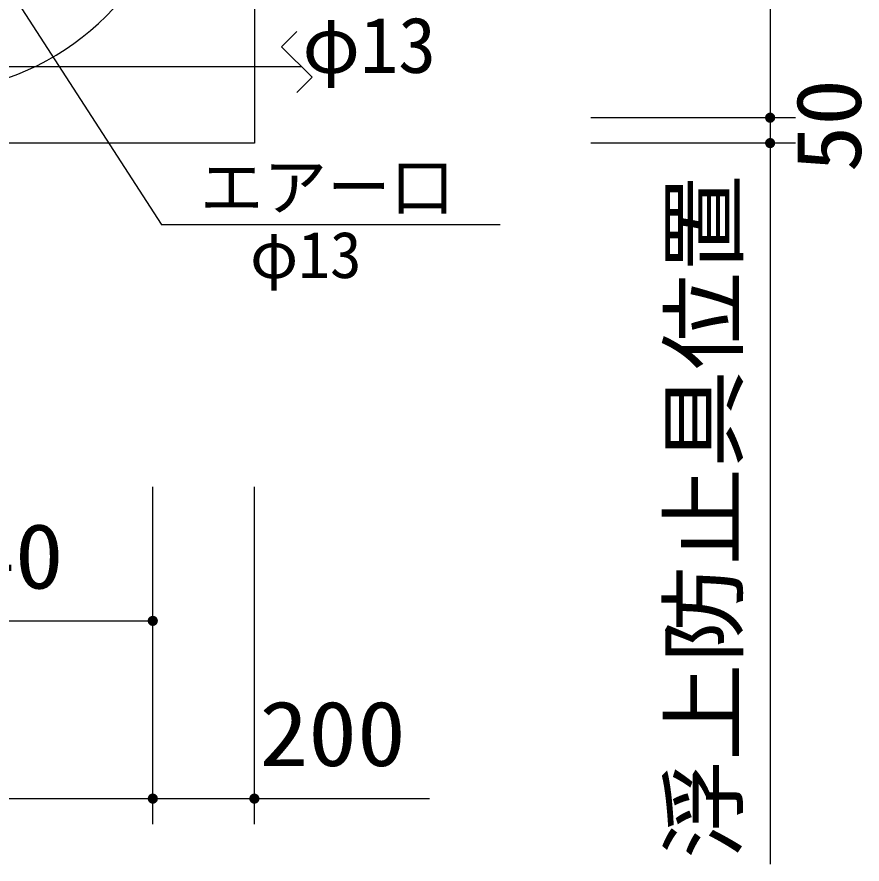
# Model space of a CAD drawing. Units: millimetres, scale not verified. Extents: x -14850 to 14850, y -10500 to 10500.
# Drawn here: x -7338 to -5674, y -548 to 1120 of the extents above; entities that cross this region are included whole.
import ezdxf
from ezdxf.enums import TextEntityAlignment as Align

# ---------------------------------------------------------------- set-up
doc = ezdxf.new("R2010")
doc.units = ezdxf.units.MM
doc.header["$LTSCALE"] = 50
for name, color, linetype, lineweight in [('0-0_空気管', 3, 'Continuous', 25), ('0-1_機器', 2, 'Continuous', 25), ('0-5_製作', 5, 'Continuous', 25)]:
    doc.layers.add(name, color=color, linetype=linetype, lineweight=lineweight)
doc.styles.add('ＭＳ ゴシック', font='')
doc.styles.get('ＭＳ ゴシック').set_extended_font_data('MS Gothic')

msp = doc.modelspace()

# ---------------------------------------------------------------- linework, layer by layer
at = {"layer": '0-0_空気管'}
for p, q in [((-7599.67, 1556.99), (-7053.58, 711.51)), ((-7053.58, 710.94), (-6386.45, 710.94))]:
    msp.add_line(p, q, dxfattribs=at)
msp.add_arc((-7523.99, 1483.38), 512, 270, 345.90585, dxfattribs=at)
at = {"layer": '0-1_機器'}
for p, q in [((-6870.21, 2771.38), (-6870.21, 871.38)), ((-6870.21, 871.38), (-10540.21, 871.38))]:
    msp.add_line(p, q, dxfattribs=at)
at = {"layer": '0-5_製作', "color": 2}
for p, q in [((-5854.86, 2721.38), (-5854.86, 921.38)), ((-5804.86, 921.38), (-6207.67, 921.38)), ((-5854.86, 921.38), (-5854.86, 871.38)), ((-5804.86, 871.38), (-6207.67, 871.38)), ((-5854.86, 871.38), (-5854.86, -548.24)), ((-7070.21, -469.39), (-7070.21, 194.85)), ((-6870.21, -469.39), (-6870.21, 194.85)), ((-7710.21, -69.39), (-7070.21, -69.39)), ((-10340.21, -419.39), (-7070.21, -419.39)), ((-7070.21, -419.39), (-6870.21, -419.39)), ((-6870.21, -419.39), (-6525.22, -419.39))]:
    msp.add_line(p, q, dxfattribs=at)
at = {"layer": '0-5_製作', "color": 7}
for p, q in [((-6816.65, 1061.15), (-6786.65, 1091.15)), ((-6756.65, 1001.15), (-6816.65, 1061.15)), ((-6786.65, 971.15), (-6756.65, 1001.15))]:
    msp.add_line(p, q, dxfattribs=at)
at = {"layer": '0-5_製作', "color": 6}
msp.add_line((-6776.88, 1021.38), (-7621.71, 1021.38), dxfattribs=at)
at = {"layer": '0-5_製作'}
for points in [[(-5864.37, 924.47), (-5864.86, 921.38), (-5864.84, 922.01)], [(-5864.37, 924.47), (-5854.86, 921.38), (-5864.86, 921.38)], [(-5854.86, 921.38), (-5864.78, 920.12), (-5864.86, 921.38)], [(-5864.37, 924.47), (-5864.84, 922.01), (-5864.68, 923.25)], [(-5854.86, 921.38), (-5864.54, 918.89), (-5864.78, 920.12)], [(-5854.86, 921.38), (-5864.15, 917.7), (-5864.54, 918.89)], [(-5863.9, 925.64), (-5854.86, 921.38), (-5864.37, 924.47)], [(-5854.86, 921.38), (-5863.62, 916.56), (-5864.15, 917.7)], [(-5863.3, 926.74), (-5854.86, 921.38), (-5863.9, 925.64)], [(-5854.86, 921.38), (-5862.95, 915.5), (-5863.62, 916.56)], [(-5862.56, 927.75), (-5854.86, 921.38), (-5863.3, 926.74)], [(-5854.86, 921.38), (-5862.15, 914.53), (-5862.95, 915.5)], [(-5861.7, 928.67), (-5854.86, 921.38), (-5862.56, 927.75)], [(-5854.86, 921.38), (-5861.23, 913.67), (-5862.15, 914.53)], [(-5860.73, 929.47), (-5854.86, 921.38), (-5861.7, 928.67)], [(-5854.86, 921.38), (-5860.21, 912.93), (-5861.23, 913.67)], [(-5859.67, 930.14), (-5854.86, 921.38), (-5860.73, 929.47)], [(-5854.86, 921.38), (-5859.11, 912.33), (-5860.21, 912.93)], [(-5858.54, 930.68), (-5854.86, 921.38), (-5859.67, 930.14)], [(-5854.86, 921.38), (-5857.95, 911.87), (-5859.11, 912.33)], [(-5857.34, 931.06), (-5854.86, 921.38), (-5858.54, 930.68)], [(-5854.86, 921.38), (-5856.73, 911.55), (-5857.95, 911.87)], [(-5856.11, 931.3), (-5854.86, 921.38), (-5857.34, 931.06)], [(-5854.86, 921.38), (-5855.48, 911.4), (-5856.73, 911.55)], [(-5854.86, 931.38), (-5854.86, 921.38), (-5856.11, 931.3)], [(-5854.86, 911.38), (-5855.48, 911.4), (-5854.86, 921.38)], [(-5854.23, 931.36), (-5854.86, 921.38), (-5854.86, 931.38)], [(-5852.98, 931.2), (-5854.86, 921.38), (-5854.23, 931.36)], [(-5852.98, 931.2), (-5844.86, 921.38), (-5854.86, 921.38)], [(-5844.86, 921.38), (-5854.86, 911.38), (-5854.86, 921.38)], [(-5844.86, 921.38), (-5853.6, 911.46), (-5854.86, 911.38)], [(-5844.86, 921.38), (-5852.37, 911.69), (-5853.6, 911.46)], [(-5851.77, 930.89), (-5844.86, 921.38), (-5852.98, 931.2)], [(-5844.86, 921.38), (-5851.18, 912.08), (-5852.37, 911.69)], [(-5850.6, 930.43), (-5844.86, 921.38), (-5851.77, 930.89)], [(-5844.86, 921.38), (-5850.04, 912.61), (-5851.18, 912.08)], [(-5849.5, 929.82), (-5844.86, 921.38), (-5850.6, 930.43)], [(-5844.86, 921.38), (-5848.98, 913.29), (-5850.04, 912.61)], [(-5848.48, 929.08), (-5844.86, 921.38), (-5849.5, 929.82)], [(-5844.86, 921.38), (-5848.01, 914.09), (-5848.98, 913.29)], [(-5847.57, 928.22), (-5844.86, 921.38), (-5848.48, 929.08)], [(-5844.86, 921.38), (-5847.15, 915), (-5848.01, 914.09)], [(-5846.77, 927.26), (-5844.86, 921.38), (-5847.57, 928.22)], [(-5844.86, 921.38), (-5846.41, 916.02), (-5847.15, 915)], [(-5846.09, 926.19), (-5844.86, 921.38), (-5846.77, 927.26)], [(-5844.86, 921.38), (-5845.81, 917.12), (-5846.41, 916.02)], [(-5845.56, 925.06), (-5844.86, 921.38), (-5846.09, 926.19)], [(-5844.86, 921.38), (-5845.35, 918.29), (-5845.81, 917.12)], [(-5845.17, 923.86), (-5844.86, 921.38), (-5845.56, 925.06)], [(-5844.86, 921.38), (-5845.03, 919.5), (-5845.35, 918.29)], [(-5844.94, 922.63), (-5844.86, 921.38), (-5845.17, 923.86)], [(-5844.88, 920.75), (-5845.03, 919.5), (-5844.86, 921.38)], [(-5864.37, 874.47), (-5864.86, 871.38), (-5864.84, 872.01)], [(-5864.37, 874.47), (-5854.86, 871.38), (-5864.86, 871.38)], [(-5854.86, 871.38), (-5864.78, 870.12), (-5864.86, 871.38)], [(-5864.37, 874.47), (-5864.84, 872.01), (-5864.68, 873.25)], [(-5854.86, 871.38), (-5864.54, 868.89), (-5864.78, 870.12)], [(-5854.86, 871.38), (-5864.15, 867.7), (-5864.54, 868.89)], [(-5863.9, 875.64), (-5854.86, 871.38), (-5864.37, 874.47)], [(-5854.86, 871.38), (-5863.62, 866.56), (-5864.15, 867.7)], [(-5863.3, 876.74), (-5854.86, 871.38), (-5863.9, 875.64)], [(-5854.86, 871.38), (-5862.95, 865.5), (-5863.62, 866.56)], [(-5862.56, 877.75), (-5854.86, 871.38), (-5863.3, 876.74)], [(-5854.86, 871.38), (-5862.15, 864.53), (-5862.95, 865.5)], [(-5861.7, 878.67), (-5854.86, 871.38), (-5862.56, 877.75)], [(-5854.86, 871.38), (-5861.23, 863.67), (-5862.15, 864.53)], [(-5860.73, 879.47), (-5854.86, 871.38), (-5861.7, 878.67)], [(-5854.86, 871.38), (-5860.21, 862.93), (-5861.23, 863.67)], [(-5859.67, 880.14), (-5854.86, 871.38), (-5860.73, 879.47)], [(-5854.86, 871.38), (-5859.11, 862.33), (-5860.21, 862.93)], [(-5858.54, 880.68), (-5854.86, 871.38), (-5859.67, 880.14)], [(-5854.86, 871.38), (-5857.95, 861.87), (-5859.11, 862.33)], [(-5857.34, 881.06), (-5854.86, 871.38), (-5858.54, 880.68)], [(-5854.86, 871.38), (-5856.73, 861.56), (-5857.95, 861.87)], [(-5856.11, 881.3), (-5854.86, 871.38), (-5857.34, 881.06)], [(-5854.86, 871.38), (-5855.48, 861.4), (-5856.73, 861.56)], [(-5854.86, 881.38), (-5854.86, 871.38), (-5856.11, 881.3)], [(-5854.86, 861.38), (-5855.48, 861.4), (-5854.86, 871.38)], [(-5854.23, 881.36), (-5854.86, 871.38), (-5854.86, 881.38)], [(-5852.98, 881.2), (-5854.86, 871.38), (-5854.23, 881.36)], [(-5852.98, 881.2), (-5844.86, 871.38), (-5854.86, 871.38)], [(-5844.86, 871.38), (-5854.86, 861.38), (-5854.86, 871.38)], [(-5844.86, 871.38), (-5853.6, 861.46), (-5854.86, 861.38)], [(-5844.86, 871.38), (-5852.37, 861.69), (-5853.6, 861.46)], [(-5851.77, 880.89), (-5844.86, 871.38), (-5852.98, 881.2)], [(-5844.86, 871.38), (-5851.18, 862.08), (-5852.37, 861.69)], [(-5850.6, 880.43), (-5844.86, 871.38), (-5851.77, 880.89)], [(-5844.86, 871.38), (-5850.04, 862.62), (-5851.18, 862.08)], [(-5849.5, 879.82), (-5844.86, 871.38), (-5850.6, 880.43)], [(-5844.86, 871.38), (-5848.98, 863.29), (-5850.04, 862.62)], [(-5848.48, 879.08), (-5844.86, 871.38), (-5849.5, 879.82)], [(-5844.86, 871.38), (-5848.01, 864.09), (-5848.98, 863.29)], [(-5847.57, 878.22), (-5844.86, 871.38), (-5848.48, 879.08)], [(-5844.86, 871.38), (-5847.15, 865), (-5848.01, 864.09)], [(-5846.77, 877.26), (-5844.86, 871.38), (-5847.57, 878.22)], [(-5844.86, 871.38), (-5846.41, 866.02), (-5847.15, 865)], [(-5846.09, 876.2), (-5844.86, 871.38), (-5846.77, 877.26)], [(-5844.86, 871.38), (-5845.81, 867.12), (-5846.41, 866.02)], [(-5845.56, 875.06), (-5844.86, 871.38), (-5846.09, 876.2)], [(-5844.86, 871.38), (-5845.35, 868.29), (-5845.81, 867.12)], [(-5845.17, 873.87), (-5844.86, 871.38), (-5845.56, 875.06)], [(-5844.86, 871.38), (-5845.03, 869.5), (-5845.35, 868.29)], [(-5844.94, 872.63), (-5844.86, 871.38), (-5845.17, 873.87)], [(-5844.88, 870.75), (-5845.03, 869.5), (-5844.86, 871.38)], [(-7079.72, -66.3), (-7070.21, -69.39), (-7080.03, -67.52)], [(-7079.26, -65.13), (-7070.21, -69.39), (-7079.72, -66.3)], [(-7078.65, -64.03), (-7070.21, -69.39), (-7079.26, -65.13)], [(-7077.91, -63.02), (-7070.21, -69.39), (-7078.65, -64.03)], [(-7077.05, -62.1), (-7070.21, -69.39), (-7077.91, -63.02)], [(-7076.09, -61.3), (-7070.21, -69.39), (-7077.05, -62.1)], [(-7075.03, -60.63), (-7070.21, -69.39), (-7076.09, -61.3)], [(-7073.89, -60.09), (-7070.21, -69.39), (-7075.03, -60.63)], [(-7072.7, -59.71), (-7070.21, -69.39), (-7073.89, -60.09)], [(-7071.46, -59.47), (-7070.21, -69.39), (-7072.7, -59.71)], [(-7070.21, -59.39), (-7070.21, -69.39), (-7071.46, -59.47)], [(-7070.21, -59.39), (-7060.21, -69.39), (-7070.21, -69.39)], [(-7069.58, -59.41), (-7060.21, -69.39), (-7070.21, -59.39)], [(-7068.33, -59.57), (-7060.21, -69.39), (-7069.58, -59.41)], [(-7067.12, -59.88), (-7060.21, -69.39), (-7068.33, -59.57)], [(-7065.95, -60.34), (-7060.21, -69.39), (-7067.12, -59.88)], [(-7064.85, -60.95), (-7060.21, -69.39), (-7065.95, -60.34)], [(-7063.83, -61.69), (-7060.21, -69.39), (-7064.85, -60.95)], [(-7062.92, -62.55), (-7060.21, -69.39), (-7063.83, -61.69)], [(-7062.12, -63.51), (-7060.21, -69.39), (-7062.92, -62.55)], [(-7061.45, -64.57), (-7060.21, -69.39), (-7062.12, -63.51)], [(-7060.91, -65.71), (-7060.21, -69.39), (-7061.45, -64.57)], [(-7060.52, -66.91), (-7060.21, -69.39), (-7060.91, -65.71)], [(-7080.19, -68.76), (-7070.21, -69.39), (-7080.21, -69.39)], [(-7070.21, -69.39), (-7080.13, -70.65), (-7080.21, -69.39)], [(-7080.03, -67.52), (-7070.21, -69.39), (-7080.19, -68.76)], [(-7070.21, -69.39), (-7079.89, -71.88), (-7080.13, -70.65)], [(-7070.21, -69.39), (-7079.51, -73.07), (-7079.89, -71.88)], [(-7070.21, -69.39), (-7078.97, -74.21), (-7079.51, -73.07)], [(-7070.21, -69.39), (-7078.3, -75.27), (-7078.97, -74.21)], [(-7070.21, -69.39), (-7077.5, -76.24), (-7078.3, -75.27)], [(-7070.21, -69.39), (-7076.58, -77.1), (-7077.5, -76.24)], [(-7070.21, -69.39), (-7075.57, -77.84), (-7076.58, -77.1)], [(-7070.21, -69.39), (-7074.47, -78.44), (-7075.57, -77.84)], [(-7070.21, -69.39), (-7073.3, -78.9), (-7074.47, -78.44)], [(-7070.21, -69.39), (-7072.08, -79.22), (-7073.3, -78.9)], [(-7070.21, -69.39), (-7070.84, -79.37), (-7072.08, -79.22)], [(-7070.21, -69.39), (-7070.21, -79.39), (-7070.84, -79.37)], [(-7070.21, -69.39), (-7068.96, -79.31), (-7070.21, -79.39)], [(-7060.21, -69.39), (-7068.96, -79.31), (-7070.21, -69.39)], [(-7060.21, -69.39), (-7067.72, -79.08), (-7068.96, -79.31)], [(-7060.21, -69.39), (-7066.53, -78.69), (-7067.72, -79.08)], [(-7060.21, -69.39), (-7065.39, -78.16), (-7066.53, -78.69)], [(-7060.21, -69.39), (-7064.33, -77.48), (-7065.39, -78.16)], [(-7060.21, -69.39), (-7063.36, -76.68), (-7064.33, -77.48)], [(-7060.21, -69.39), (-7062.5, -75.77), (-7063.36, -76.68)], [(-7060.21, -69.39), (-7061.77, -74.75), (-7062.5, -75.77)], [(-7060.21, -69.39), (-7061.16, -73.65), (-7061.77, -74.75)], [(-7060.21, -69.39), (-7060.7, -72.48), (-7061.16, -73.65)], [(-7060.21, -69.39), (-7060.39, -71.27), (-7060.7, -72.48)], [(-7060.29, -68.14), (-7060.21, -69.39), (-7060.52, -66.91)], [(-7060.21, -69.39), (-7060.23, -70.02), (-7060.39, -71.27)], [(-7079.72, -416.3), (-7070.21, -419.39), (-7080.03, -417.52)], [(-7079.26, -415.13), (-7070.21, -419.39), (-7079.72, -416.3)], [(-7078.65, -414.03), (-7070.21, -419.39), (-7079.26, -415.13)], [(-7077.91, -413.02), (-7070.21, -419.39), (-7078.65, -414.03)], [(-7077.05, -412.1), (-7070.21, -419.39), (-7077.91, -413.02)], [(-7076.09, -411.3), (-7070.21, -419.39), (-7077.05, -412.1)], [(-7075.03, -410.63), (-7070.21, -419.39), (-7076.09, -411.3)], [(-7073.89, -410.09), (-7070.21, -419.39), (-7075.03, -410.63)], [(-7072.7, -409.71), (-7070.21, -419.39), (-7073.89, -410.09)], [(-7071.46, -409.47), (-7070.21, -419.39), (-7072.7, -409.71)], [(-7070.21, -409.39), (-7070.21, -419.39), (-7071.46, -409.47)], [(-7070.21, -409.39), (-7060.21, -419.39), (-7070.21, -419.39)], [(-7069.58, -409.41), (-7060.21, -419.39), (-7070.21, -409.39)], [(-7068.33, -409.57), (-7060.21, -419.39), (-7069.58, -409.41)], [(-7067.12, -409.88), (-7060.21, -419.39), (-7068.33, -409.57)], [(-7065.95, -410.34), (-7060.21, -419.39), (-7067.12, -409.88)], [(-7064.85, -410.95), (-7060.21, -419.39), (-7065.95, -410.34)], [(-7063.83, -411.69), (-7060.21, -419.39), (-7064.85, -410.95)], [(-7062.92, -412.55), (-7060.21, -419.39), (-7063.83, -411.69)], [(-7062.12, -413.51), (-7060.21, -419.39), (-7062.92, -412.55)], [(-7061.45, -414.57), (-7060.21, -419.39), (-7062.12, -413.51)], [(-7060.91, -415.71), (-7060.21, -419.39), (-7061.45, -414.57)], [(-7060.52, -416.91), (-7060.21, -419.39), (-7060.91, -415.71)], [(-7060.29, -418.14), (-7060.21, -419.39), (-7060.52, -416.91)], [(-6879.72, -416.3), (-6870.21, -419.39), (-6880.03, -417.52)], [(-6879.26, -415.13), (-6870.21, -419.39), (-6879.72, -416.3)], [(-6878.65, -414.03), (-6870.21, -419.39), (-6879.26, -415.13)], [(-6877.91, -413.02), (-6870.21, -419.39), (-6878.65, -414.03)], [(-6877.05, -412.1), (-6870.21, -419.39), (-6877.91, -413.02)], [(-6876.09, -411.3), (-6870.21, -419.39), (-6877.05, -412.1)], [(-6875.03, -410.63), (-6870.21, -419.39), (-6876.09, -411.3)], [(-6873.89, -410.09), (-6870.21, -419.39), (-6875.03, -410.63)], [(-6872.7, -409.71), (-6870.21, -419.39), (-6873.89, -410.09)], [(-6871.46, -409.47), (-6870.21, -419.39), (-6872.7, -409.71)], [(-6870.21, -409.39), (-6870.21, -419.39), (-6871.46, -409.47)], [(-6870.21, -409.39), (-6860.21, -419.39), (-6870.21, -419.39)], [(-6869.58, -409.41), (-6860.21, -419.39), (-6870.21, -409.39)], [(-6868.33, -409.57), (-6860.21, -419.39), (-6869.58, -409.41)], [(-6867.12, -409.88), (-6860.21, -419.39), (-6868.33, -409.57)], [(-6865.95, -410.34), (-6860.21, -419.39), (-6867.12, -409.88)], [(-6864.85, -410.95), (-6860.21, -419.39), (-6865.95, -410.34)], [(-6863.83, -411.69), (-6860.21, -419.39), (-6864.85, -410.95)], [(-6862.92, -412.55), (-6860.21, -419.39), (-6863.83, -411.69)], [(-6862.12, -413.51), (-6860.21, -419.39), (-6862.92, -412.55)], [(-6861.45, -414.57), (-6860.21, -419.39), (-6862.12, -413.51)], [(-6860.91, -415.71), (-6860.21, -419.39), (-6861.45, -414.57)], [(-6860.52, -416.91), (-6860.21, -419.39), (-6860.91, -415.71)], [(-6860.29, -418.14), (-6860.21, -419.39), (-6860.52, -416.91)], [(-7080.19, -418.76), (-7070.21, -419.39), (-7080.21, -419.39)], [(-7070.21, -419.39), (-7080.13, -420.65), (-7080.21, -419.39)], [(-7080.03, -417.52), (-7070.21, -419.39), (-7080.19, -418.76)], [(-7070.21, -419.39), (-7079.89, -421.88), (-7080.13, -420.65)], [(-7070.21, -419.39), (-7079.51, -423.07), (-7079.89, -421.88)], [(-7070.21, -419.39), (-7078.97, -424.21), (-7079.51, -423.07)], [(-7070.21, -419.39), (-7078.3, -425.27), (-7078.97, -424.21)], [(-7070.21, -419.39), (-7077.5, -426.24), (-7078.3, -425.27)], [(-7070.21, -419.39), (-7076.58, -427.1), (-7077.5, -426.24)], [(-7070.21, -419.39), (-7075.57, -427.84), (-7076.58, -427.1)], [(-7070.21, -419.39), (-7074.47, -428.44), (-7075.57, -427.84)], [(-7070.21, -419.39), (-7073.3, -428.9), (-7074.47, -428.44)], [(-7070.21, -419.39), (-7072.08, -429.22), (-7073.3, -428.9)], [(-7070.21, -419.39), (-7070.84, -429.37), (-7072.08, -429.22)], [(-7070.21, -419.39), (-7070.21, -429.39), (-7070.84, -429.37)], [(-7070.21, -419.39), (-7068.96, -429.31), (-7070.21, -429.39)], [(-7060.21, -419.39), (-7068.96, -429.31), (-7070.21, -419.39)], [(-7060.21, -419.39), (-7067.72, -429.08), (-7068.96, -429.31)], [(-7060.21, -419.39), (-7066.53, -428.69), (-7067.72, -429.08)], [(-7060.21, -419.39), (-7065.39, -428.16), (-7066.53, -428.69)], [(-7060.21, -419.39), (-7064.33, -427.48), (-7065.39, -428.16)], [(-7060.21, -419.39), (-7063.36, -426.68), (-7064.33, -427.48)], [(-7060.21, -419.39), (-7062.5, -425.77), (-7063.36, -426.68)], [(-7060.21, -419.39), (-7061.77, -424.75), (-7062.5, -425.77)], [(-7060.21, -419.39), (-7061.16, -423.65), (-7061.77, -424.75)], [(-7060.21, -419.39), (-7060.7, -422.48), (-7061.16, -423.65)], [(-7060.21, -419.39), (-7060.39, -421.27), (-7060.7, -422.48)], [(-7060.21, -419.39), (-7060.23, -420.02), (-7060.39, -421.27)], [(-6880.19, -418.76), (-6870.21, -419.39), (-6880.21, -419.39)], [(-6870.21, -419.39), (-6880.13, -420.65), (-6880.21, -419.39)], [(-6880.03, -417.52), (-6870.21, -419.39), (-6880.19, -418.76)], [(-6870.21, -419.39), (-6879.89, -421.88), (-6880.13, -420.65)], [(-6870.21, -419.39), (-6879.51, -423.07), (-6879.89, -421.88)], [(-6870.21, -419.39), (-6878.97, -424.21), (-6879.51, -423.07)], [(-6870.21, -419.39), (-6878.3, -425.27), (-6878.97, -424.21)], [(-6870.21, -419.39), (-6877.5, -426.24), (-6878.3, -425.27)], [(-6870.21, -419.39), (-6876.58, -427.1), (-6877.5, -426.24)], [(-6870.21, -419.39), (-6875.57, -427.84), (-6876.58, -427.1)], [(-6870.21, -419.39), (-6874.47, -428.44), (-6875.57, -427.84)], [(-6870.21, -419.39), (-6873.3, -428.9), (-6874.47, -428.44)], [(-6870.21, -419.39), (-6872.08, -429.22), (-6873.3, -428.9)], [(-6870.21, -419.39), (-6870.84, -429.37), (-6872.08, -429.22)], [(-6870.21, -419.39), (-6870.21, -429.39), (-6870.84, -429.37)], [(-6870.21, -419.39), (-6868.95, -429.31), (-6870.21, -429.39)], [(-6860.21, -419.39), (-6868.95, -429.31), (-6870.21, -419.39)], [(-6860.21, -419.39), (-6867.72, -429.08), (-6868.95, -429.31)], [(-6860.21, -419.39), (-6866.53, -428.69), (-6867.72, -429.08)], [(-6860.21, -419.39), (-6865.39, -428.16), (-6866.53, -428.69)], [(-6860.21, -419.39), (-6864.33, -427.48), (-6865.39, -428.16)], [(-6860.21, -419.39), (-6863.36, -426.68), (-6864.33, -427.48)], [(-6860.21, -419.39), (-6862.5, -425.77), (-6863.36, -426.68)], [(-6860.21, -419.39), (-6861.76, -424.75), (-6862.5, -425.77)], [(-6860.21, -419.39), (-6861.16, -423.65), (-6861.76, -424.75)], [(-6860.21, -419.39), (-6860.7, -422.48), (-6861.16, -423.65)], [(-6860.21, -419.39), (-6860.39, -421.27), (-6860.7, -422.48)], [(-6860.21, -419.39), (-6860.23, -420.02), (-6860.39, -421.27)]]:
    msp.add_solid(points, dxfattribs=at)

# ---------------------------------------------------------------- texts
at = {"layer": '0-0_空気管', "color": 4, "style": 'ＭＳ ゴシック'}
for s, p in [('\u3000エアー口\u3000', (-7102.79, 711.51)), ('\u3000φ13', (-7003.99, 578))]:
    msp.add_text(s, height=91.79, dxfattribs=at).set_placement(p, align=Align.BOTTOM_LEFT)
at = {"layer": '0-5_製作', "color": 4, "style": 'ＭＳ ゴシック'}
msp.add_text('φ13', height=110, dxfattribs=at).set_placement((-6775.69, 976.51), align=Align.BOTTOM_LEFT)
for s, height, width, p in [('50', 128.4, 1.05, (-5637.46, 814.05)), ('浮上防止具位置', 128.3, 1.1, (-5883.29, -538.07))]:
    msp.add_text(s, height=height, rotation=90, dxfattribs=dict(at, width=width)).set_placement(p, align=Align.BOTTOM_LEFT)
at = {"layer": '0-5_製作', "color": 4, "style": 'ＭＳ ゴシック', "width": 1.1}
for s, p in [('640', (-7533.96, -44.39)), ('200', (-6860.29, -393.87))]:
    msp.add_text(s, height=128.4, dxfattribs=at).set_placement(p, align=Align.BOTTOM_LEFT)

doc.saveas('drawing.dxf')
